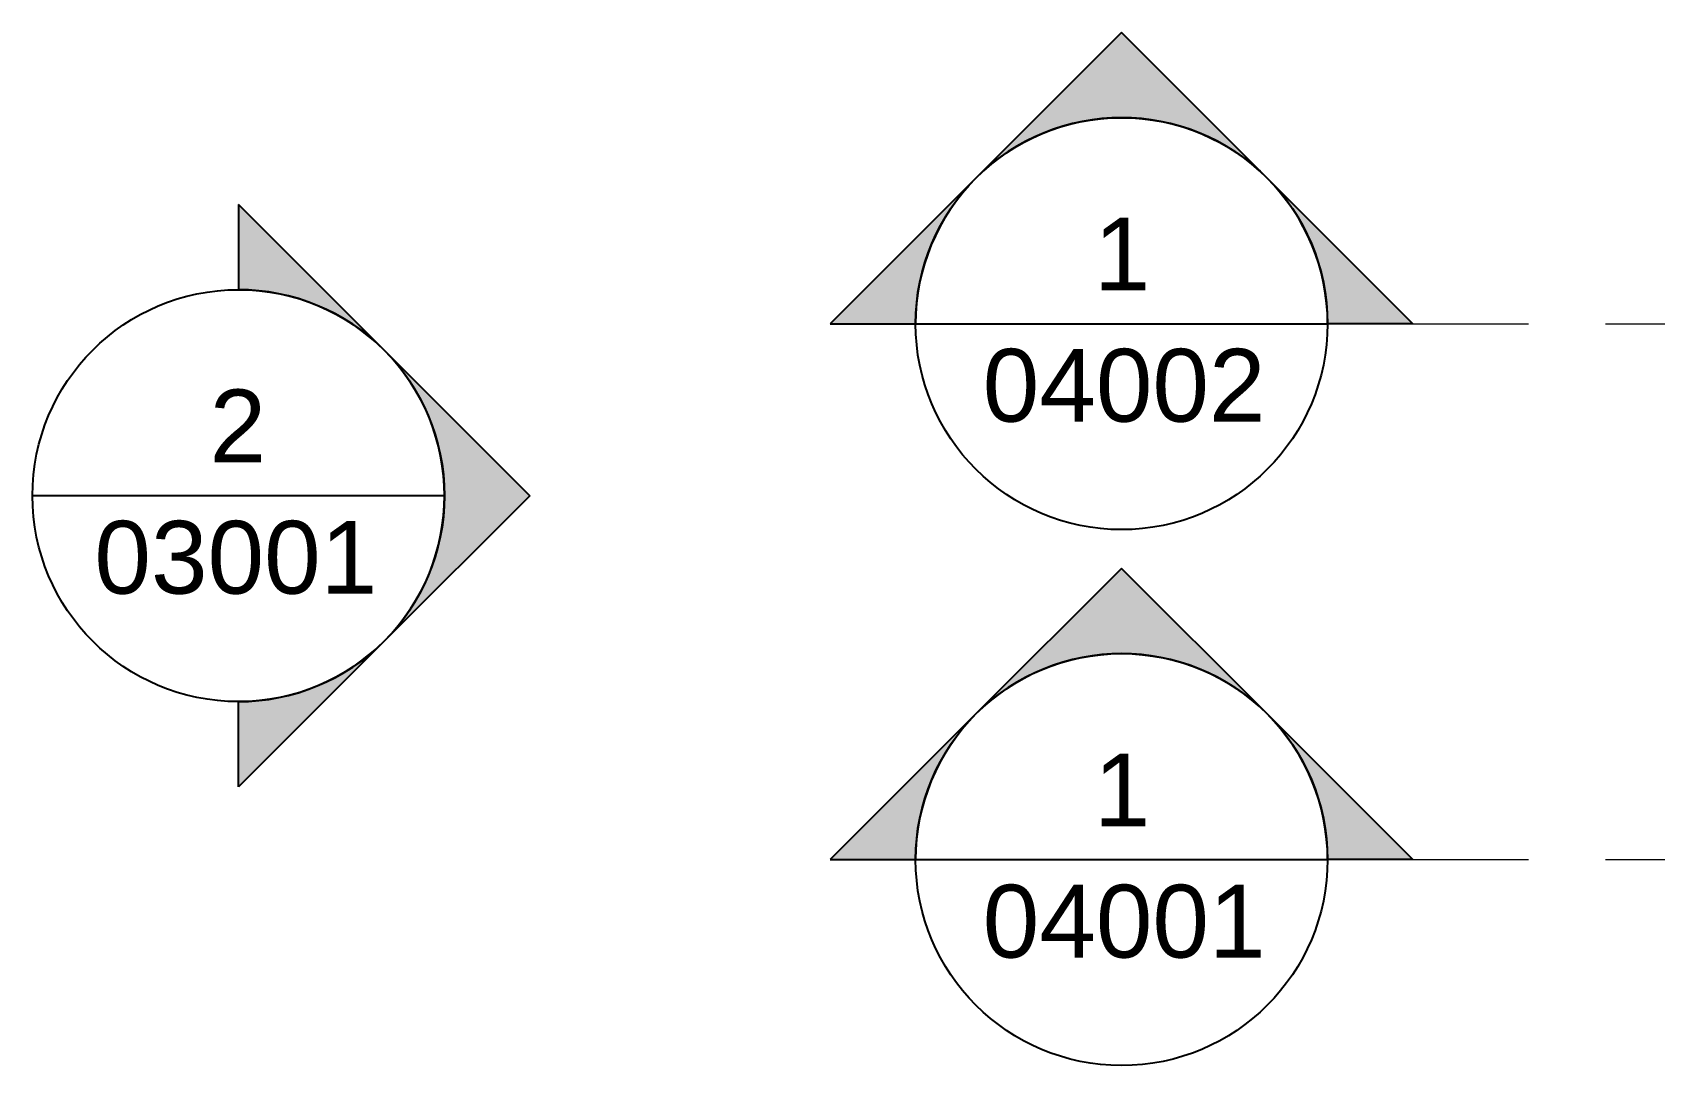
# Model space of a CAD drawing. Header units: millimetres. Extents: x -14278 to 103595, y -22378 to 34603.
# Drawn here: x 55809 to 60263, y -10784 to -7946 of the extents above; entities that cross this region are included whole.
import ezdxf

# ---------------------------------------------------------------- set-up
doc = ezdxf.new("R2010")
doc.units = ezdxf.units.MM
doc.header["$MEASUREMENT"] = 0
doc.linetypes.add('Long Dashed', pattern=[529.166651, 317.499995, -211.666656])
doc.layers.add('A-Zz_60_50_30-P_MarkerElevation', color=7, linetype='Continuous')
doc.layers.add('A-Zz_60_50_80-P_MarkerSection', color=7, linetype='Continuous')
doc.styles.add('GENERATED_STYLE_1', font='')
doc.styles.get('GENERATED_STYLE_1').set_extended_font_data('Arial')

# ---------------------------------------------------------------- blocks, each defined once
blk = doc.blocks.new('Cutting Plane_16_2', base_point=(58799.7, -8745.9))
at = {"layer": 'A-Zz_60_50_80-P_MarkerSection', "linetype": 'Continuous'}
for points in [[(58399.7, -8345.9, -0.414214), (59199.7, -8345.9), (58799.7, -7945.9)], [(57999.7, -8745.9), (58234, -8745.9, -0.198912), (58399.7, -8345.9)], [(59599.7, -8745.9), (59365.4, -8745.9, 0.198912), (59199.7, -8345.9)]]:
    blk.add_hatch(color=256, dxfattribs=at).paths.add_polyline_path(points)
for p, q in [((58799.7, -7945.9), (58399.7, -8345.9)), ((59199.7, -8345.9), (58799.7, -7945.9)), ((58399.7, -8345.9), (57999.7, -8745.9)), ((59199.7, -8345.9), (59599.7, -8745.9)), ((57999.7, -8745.9), (58234, -8745.9)), ((58234, -8745.9), (59365.4, -8745.9)), ((59599.7, -8745.9), (59365.4, -8745.9))]:
    blk.add_line(p, q, dxfattribs=at)
at = {"layer": 'A-Zz_60_50_80-P_MarkerSection', "color": 6, "linetype": 'Long Dashed', "lineweight": 13}
blk.add_line((59599.7, -8745.9), (64157.3, -8745.9), dxfattribs=at)
at = {"layer": 'A-Zz_60_50_80-P_MarkerSection', "linetype": 'Continuous'}
blk.add_circle((58799.7, -8745.9), 565.7, dxfattribs=at)
for start, end in [(45, 135), (135, 180), (0, 45)]:
    blk.add_arc((58799.7, -8745.9), 565.7, start, end, dxfattribs=at)
at = {"layer": 'A-Zz_60_50_80-P_MarkerSection', "char_height": 200, "attachment_point": 7, "style": 'GENERATED_STYLE_1'}
for s, insert in [('\\A1;{\\fArial|b0|i0|c0|p34;1}', (58723.4, -8654.5)), ('\\A1;{\\fArial|b0|i0|c0|p34;04002}', (58418.3, -9017.9))]:
    blk.add_mtext(s, dxfattribs=dict(at, insert=insert))
blk = doc.blocks.new('Elevation_5_2', base_point=(56374.3, -21219.3))
at = {"layer": 'A-Zz_60_50_30-P_MarkerElevation', "linetype": 'Continuous'}
for points in [[(56374.3, -8418.3), (56374.3, -8652.6, -0.198912), (56774.3, -8818.3)], [(56774.3, -9618.3, 0.414214), (56774.3, -8818.3), (57174.3, -9218.3)], [(56374.3, -10018.3), (56374.3, -9784, 0.198912), (56774.3, -9618.3)]]:
    blk.add_hatch(color=256, dxfattribs=at).paths.add_polyline_path(points)
for p, q in [((56374.3, -8418.3), (56374.3, -8652.6)), ((56774.3, -8818.3), (56374.3, -8418.3)), ((56774.3, -8818.3), (57174.3, -9218.3)), ((56940, -9218.3), (55808.6, -9218.3)), ((57174.3, -9218.3), (56774.3, -9618.3)), ((56774.3, -9618.3), (56374.3, -10018.3)), ((56374.3, -10018.3), (56374.3, -9784))]:
    blk.add_line(p, q, dxfattribs=at)
blk.add_circle((56374.3, -9218.3), 565.7, dxfattribs=at)
for start, end in [(45, 90), (315, 45), (270, 315)]:
    blk.add_arc((56374.3, -9218.3), 565.7, start, end, dxfattribs=at)
at = {"layer": 'A-Zz_60_50_30-P_MarkerElevation', "char_height": 200, "attachment_point": 9, "style": 'GENERATED_STYLE_1'}
for s, insert in [('\\A1;{\\fArial|b0|i0|c0|p34;2}', (56450.5, -9126.8)), ('\\A1;{\\fArial|b0|i0|c0|p34;03001}', (56755.6, -9490.3))]:
    blk.add_mtext(s, dxfattribs=dict(at, insert=insert))
blk = doc.blocks.new('Cutting Plane_24_2', base_point=(58799.7, -10217.9))
at = {"layer": 'A-Zz_60_50_80-P_MarkerSection', "linetype": 'Continuous'}
for points in [[(58399.7, -9817.9, -0.414214), (59199.7, -9817.9), (58799.7, -9417.9)], [(57999.7, -10217.9), (58234, -10217.9, -0.198912), (58399.7, -9817.9)], [(59599.7, -10217.9), (59365.4, -10217.9, 0.198912), (59199.7, -9817.9)]]:
    blk.add_hatch(color=256, dxfattribs=at).paths.add_polyline_path(points)
for p, q in [((58799.7, -9417.9), (58399.7, -9817.9)), ((59199.7, -9817.9), (58799.7, -9417.9)), ((58399.7, -9817.9), (57999.7, -10217.9)), ((59199.7, -9817.9), (59599.7, -10217.9)), ((57999.7, -10217.9), (58234, -10217.9)), ((58234, -10217.9), (59365.4, -10217.9)), ((59599.7, -10217.9), (59365.4, -10217.9))]:
    blk.add_line(p, q, dxfattribs=at)
at = {"layer": 'A-Zz_60_50_80-P_MarkerSection', "color": 6, "linetype": 'Long Dashed', "lineweight": 13}
blk.add_line((59599.7, -10217.9), (63799.7, -10217.9), dxfattribs=at)
at = {"layer": 'A-Zz_60_50_80-P_MarkerSection', "linetype": 'Continuous'}
blk.add_circle((58799.7, -10217.9), 565.7, dxfattribs=at)
for start, end in [(45, 135), (135, 180), (0, 45)]:
    blk.add_arc((58799.7, -10217.9), 565.7, start, end, dxfattribs=at)
at = {"layer": 'A-Zz_60_50_80-P_MarkerSection', "char_height": 200, "attachment_point": 7, "style": 'GENERATED_STYLE_1'}
for s, insert in [('\\A1;{\\fArial|b0|i0|c0|p34;1}', (58723.4, -10126.5)), ('\\A1;{\\fArial|b0|i0|c0|p34;04001}', (58418.3, -10489.9))]:
    blk.add_mtext(s, dxfattribs=dict(at, insert=insert))

msp = doc.modelspace()

# ---------------------------------------------------------------- block references
at = {"layer": 'A-Zz_60_50_30-P_MarkerElevation', "color": 82, "lineweight": 13}
msp.add_blockref('Elevation_5_2', (56374.3, -21219.3), dxfattribs=at)
at = {"layer": 'A-Zz_60_50_80-P_MarkerSection', "color": 6, "lineweight": 13}
for name, p in [('Cutting Plane_16_2', (58799.7, -8745.9)), ('Cutting Plane_24_2', (58799.7, -10217.9))]:
    msp.add_blockref(name, p, dxfattribs=at)

doc.saveas('drawing.dxf')
